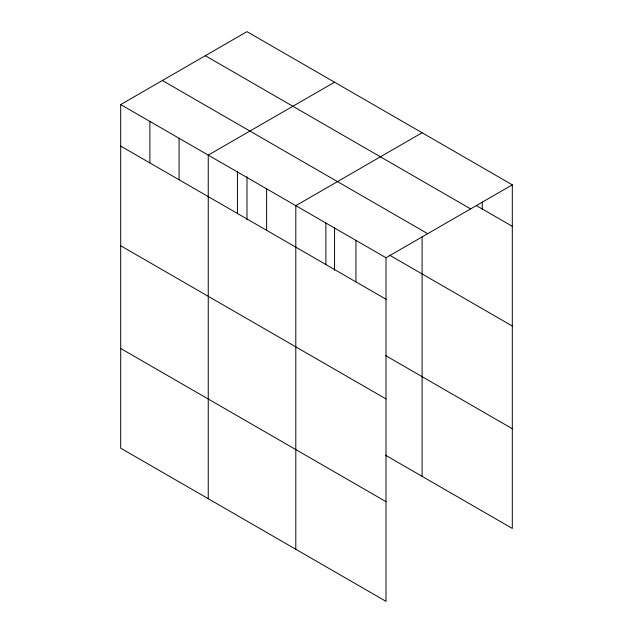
<?xml version="1.0" encoding="UTF-8"?>
<svg xmlns="http://www.w3.org/2000/svg" width="633" height="633" viewBox="0 0 633 633"><rect width="100%" height="100%" fill="white"/><g stroke="black" fill="none" stroke-linecap="round" stroke-linejoin="round"><path stroke-width="0.95" d="M120.689 104.564L386.011 257.75L386.011 601.35L120.689 448.164L120.689 104.564L246.989 31.65L512.311 184.836L512.311 528.436L385.41 455.167M334.541 82.203L208.249 155.117L208.249 498.717M422.1 132.748L295.801 205.67L295.801 549.27M386.011 257.75L512.311 184.836M476.396 205.598L512.311 226.337M205.306 55.712L470.635 208.898M162.364 80.502L427.694 233.688M389.58 255.17L512.311 326.027M120.689 146.065L386.011 299.251M385.41 355.477L512.311 428.739M120.689 245.762L386.011 398.94M120.689 348.474L386.011 501.66M482.243 202.054L482.243 208.969M422.1 236.805L422.1 476.348M355.944 240.39L355.944 281.891M334.541 227.31L334.541 270.346M325.876 223.03L325.876 264.531M266.62 188.816L266.62 230.317M246.989 176.757L246.989 219.801M237.43 171.97L237.43 213.471M179.06 138.271L179.06 179.772M149.879 121.417L149.879 162.918"/></g></svg>
